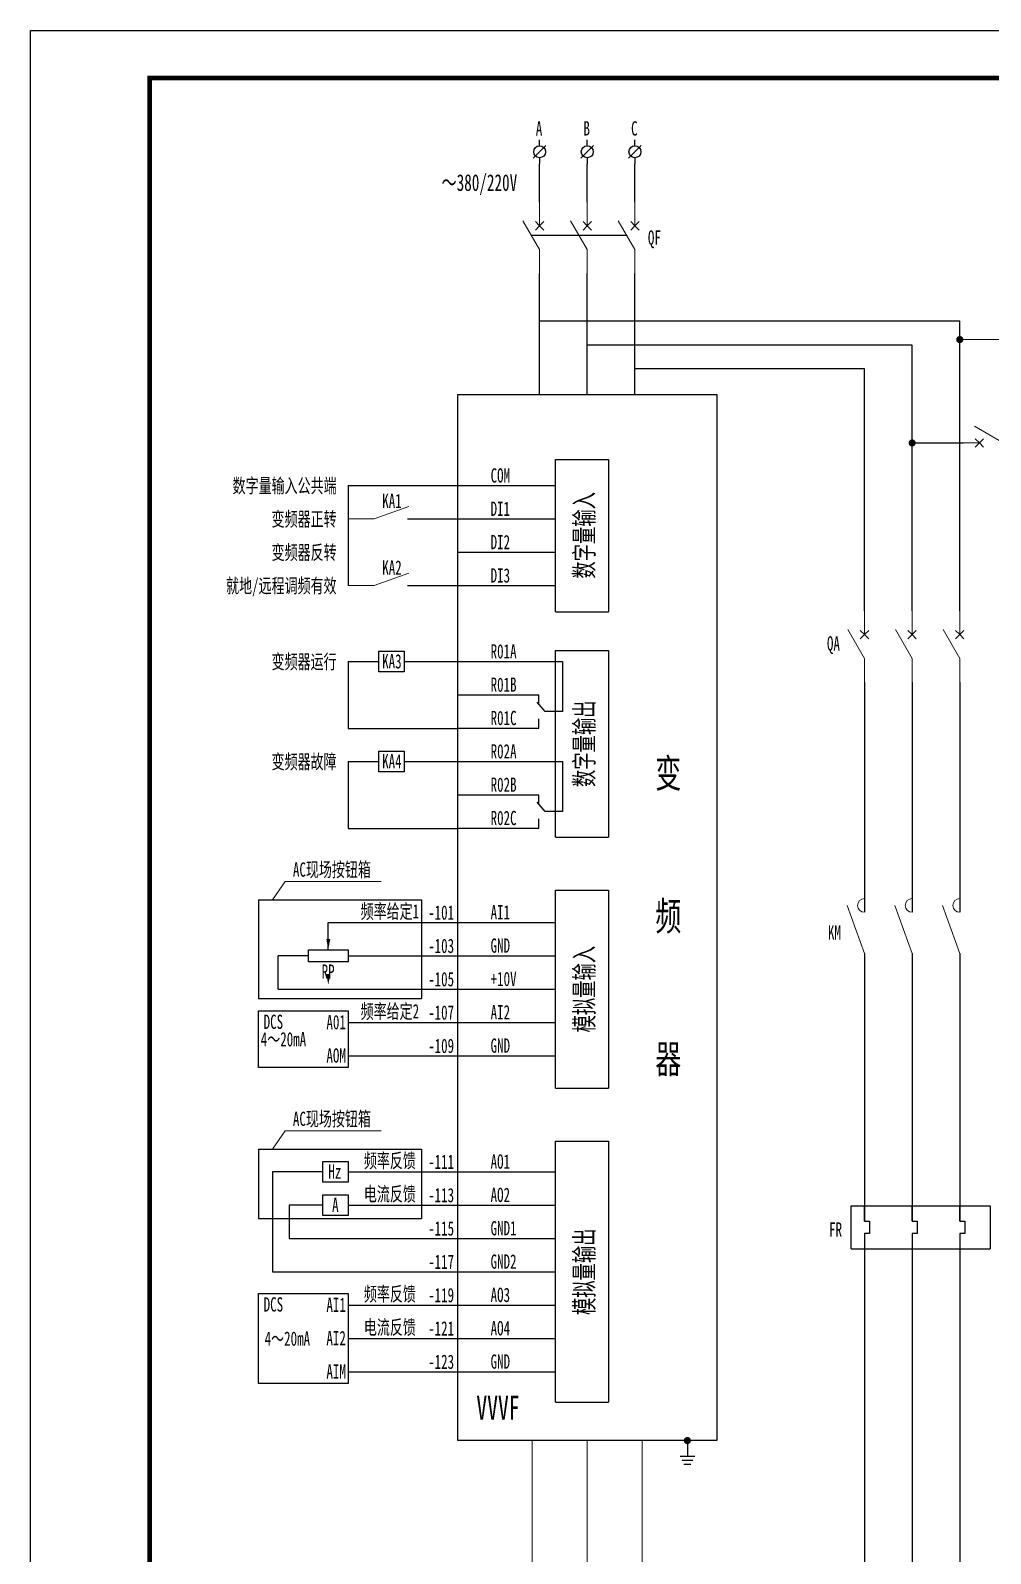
# Model space of a CAD drawing. Header units: millimetres. Extents: x 401220 to 2750366, y -101310 to 943175.
# Drawn here: x 791024 to 811175, y 648035 to 680022 of the extents above; entities that cross this region are included whole.
import ezdxf
from ezdxf.enums import TextEntityAlignment as Align

# ---------------------------------------------------------------- set-up
doc = ezdxf.new("R2010")
doc.units = ezdxf.units.MM
doc.linetypes.add('常规', pattern=[20, 10, 0, 10])
doc.layers.add('1轮廓实线层', color=7, linetype='Continuous', lineweight=18)
doc.layers.add('_0', color=7, linetype='Continuous', lineweight=25)
for name, color, linetype in [('BORDER', 7, 'Continuous'), ('MX', 3, 'Continuous'), ('TEXT', 4, 'Continuous'), ('动力平面导线层', 3, '常规'), ('动力平面设备层', 1, 'Continuous'), ('图框', 7, 'Continuous'), ('标注-照明', 7, 'Continuous'), ('照明平面导线层', 3, 'Continuous'), ('照明平面设备层', 1, 'Continuous')]:
    doc.layers.add(name, color=color, linetype=linetype)
doc.styles.add('标准', font='NSimSun.ttf', dxfattribs={"width": 0.667})

# ---------------------------------------------------------------- blocks, each defined once
blk = doc.blocks.new('*U34')
at = {"layer": '1轮廓实线层'}
for p, q in [((0, 15), (0, 10)), ((0, 5), (-3.5, 11.06)), ((0, 10), (-0.88, 10.88)), ((0, 10), (-0.88, 9.12)), ((0, 10), (0.88, 10.88)), ((0, 10), (0.88, 9.12)), ((0, 5), (0, 0))]:
    blk.add_line(p, q, dxfattribs=at)
blk = doc.blocks.new('SYMB2_M_13')
for p, q in [((0, -1.25), (0, 0)), ((0, -2.5), (-1.33, -3.83)), ((0, -2.5), (1.33, -1.17)), ((0, -3.75), (0, -5))]:
    blk.add_line(p, q)
blk.add_circle((0, -2.5), 1.25)
blk = doc.blocks.new('*U33')
at = {"layer": '1轮廓实线层'}
for p, q in [((0, 15), (0, 10)), ((0, 5), (-3.5, 11.06)), ((0, 10), (-0.88, 10.88)), ((0, 10), (-0.88, 9.12)), ((0, 10), (0.88, 10.88)), ((0, 10), (0.88, 9.12)), ((0, 5), (0, 0))]:
    blk.add_line(p, q, dxfattribs=at)

msp = doc.modelspace()

# ---------------------------------------------------------------- hatches: boundary and pattern name
for points in [[(797315.88399, 660937.99821), (797274.99552, 660714.63584), (797234.10704, 660937.99821)], [(797315.88399, 660202.97399), (797274.99552, 659979.61163), (797234.10704, 660202.97399)]]:
    msp.add_hatch(color=256).paths.add_polyline_path(points)

# ---------------------------------------------------------------- linework, layer by layer
msp.add_line((796226.11554, 659888.18396), (796226.11554, 660588.18396))
at = {"linetype": 'ByBlock'}
for p, q in [((808247.44304, 655339.67946), (811169.82934, 655339.67946)), ((808247.44304, 654434.79581), (808247.44304, 655339.67946)), ((811169.82934, 655339.67946), (811169.82934, 654434.79581)), ((808529.39715, 655015.40186), (808637.20383, 655015.40186)), ((808637.20383, 655015.40186), (808637.20383, 654759.07341)), ((809529.39715, 655015.40186), (809637.20383, 655015.40186)), ((809637.20383, 655015.40186), (809637.20383, 654759.07341)), ((810529.39715, 655015.40186), (810637.20383, 655015.40186)), ((810637.20383, 655015.40186), (810637.20383, 654759.07341)), ((808637.20383, 654759.07341), (808529.39715, 654759.07341)), ((809637.20383, 654759.07341), (809529.39715, 654759.07341)), ((810637.20383, 654759.07341), (810529.39715, 654759.07341)), ((808247.44304, 654434.79581), (811169.82934, 654434.79581))]:
    msp.add_line(p, q, dxfattribs=at)
at = {"color": 7, "linetype": 'ByBlock', "lineweight": 20, "const_width": 75}
for points in [[(810491.91357, 673529.72261, 1), (810566.91357, 673529.72261, 1)], [(809491.89715, 671358.85964, 1), (809566.89715, 671358.85964, 1)], [(804812.41124, 650446.1485, 1), (804812.41124, 650371.1485, 1)]]:
    msp.add_lwpolyline(points, format="xyb", close=True, dxfattribs=at)
msp.add_lwpolyline([(796860.11394, 660460.92686), (796860.11394, 660715.44105), (797689.8771, 660715.44105), (797689.8771, 660460.92686)], close=True)
at = {"layer": '_0', "color": 0, "linetype": 'ByBlock', "ltscale": 500}
msp.add_line((801535.82634, 675722.19215), (803535.82634, 675722.19215), dxfattribs=at)
at = {"layer": '_0', "color": 0, "linetype": 'ByBlock'}
for p, q in [((801710.82634, 672378.43123), (801710.82634, 674919.08326)), ((802710.82634, 672378.43123), (802710.82634, 674919.08326)), ((803710.82634, 672378.43123), (803710.82634, 674919.08326)), ((810529.39715, 667835.54511), (810529.39715, 673913.73286)), ((809529.39715, 667835.54511), (809529.39715, 673413.73286)), ((808529.39715, 667835.54511), (808529.39715, 672913.73286)), ((802047.22919, 671012.07455), (803157.22919, 671012.07455)), ((802047.22919, 667812.1877), (802047.22919, 671012.07455)), ((803157.22919, 671012.07455), (803157.22919, 667812.1877)), ((797689.8771, 670462.13112), (797689.8771, 668362.13112)), ((797689.8771, 670462.13112), (799994.49636, 670462.13112)), ((799994.49636, 670462.13112), (802047.22919, 670462.13112)), ((799994.49636, 669762.13112), (802047.22919, 669762.13112)), ((799994.49636, 669062.13112), (802047.22919, 669062.13112)), ((799994.49636, 668362.13112), (802047.22919, 668362.13112)), ((802047.22919, 667812.1877), (803157.22919, 667812.1877)), ((802047.22919, 667002.09833), (803157.22919, 667002.09833)), ((802047.22919, 663081.75021), (802047.22919, 667002.09833)), ((803157.22919, 667002.09833), (803157.22919, 663081.75021)), ((797689.8771, 666768.37707), (798337.6305, 666768.37707)), ((798869.32304, 666768.37707), (799287.89677, 666768.37707)), ((798869.32304, 666768.37707), (799994.49636, 666768.37707)), ((799994.49636, 666768.37707), (801419.5023, 666768.37707)), ((799994.49636, 666068.37707), (801419.5023, 666068.37707)), ((797689.8771, 665364.2588), (799994.43975, 665364.2588)), ((799994.49636, 665368.37707), (801419.5023, 665368.37707)), ((797689.8771, 664668.37707), (798337.6305, 664668.37707)), ((798869.32304, 664668.37707), (799994.49636, 664668.37707)), ((798869.32304, 664668.37707), (799287.89677, 664668.37707)), ((799994.49636, 664668.37707), (801419.5023, 664668.37707)), ((799994.49636, 663968.37707), (801419.5023, 663968.37707)), ((797689.8771, 663264.2588), (799994.43975, 663264.2588)), ((799994.49636, 663268.37707), (801419.5023, 663268.37707)), ((802047.22919, 663081.75021), (803157.22919, 663081.75021)), ((802047.22919, 661968.99908), (803157.22919, 661968.99908)), ((802047.22919, 657807.36883), (802047.22919, 661968.99908)), ((803157.22919, 661968.99908), (803157.22919, 657807.36883)), ((797274.99552, 661288.18396), (802047.22919, 661288.18396)), ((797689.8771, 660588.18396), (802047.22919, 660588.18396)), ((796226.11554, 659888.18396), (802047.22919, 659888.18396)), ((797689.8771, 659188.18396), (802047.22919, 659188.18396)), ((797689.8771, 658488.18396), (802047.22919, 658488.18396)), ((802047.22919, 657807.36883), (803157.22919, 657807.36883)), ((802047.22919, 656694.6177), (803157.22919, 656694.6177)), ((802047.22919, 651211.521), (802047.22919, 656694.6177)), ((803157.22919, 656694.6177), (803157.22919, 651211.521)), ((797689.8771, 656053.06935), (802047.22919, 656053.06935)), ((797689.8771, 655353.06935), (802047.22919, 655353.06935)), ((796457.16285, 654653.06935), (802047.22919, 654653.06935)), ((796106.65199, 653953.06935), (802047.22919, 653953.06935)), ((797689.8771, 653253.06935), (802047.22919, 653253.06935)), ((797689.8771, 652553.06935), (802047.22919, 652553.06935)), ((797689.8771, 651853.06935), (802047.22919, 651853.06935)), ((802047.22919, 651211.521), (803157.22919, 651211.521)), ((804812.41124, 650408.66492), (804812.41124, 650079.61457))]:
    msp.add_line(p, q, dxfattribs=at)
at = {"layer": '_0', "linetype": 'ByBlock'}
for p, q in [((810529.41357, 673913.73286), (801710.82634, 673913.73286)), ((809529.41357, 673413.73286), (802710.82634, 673413.73286)), ((808529.41357, 672913.73286), (803710.82634, 672913.73286))]:
    msp.add_line(p, q, dxfattribs=at)
at = {"layer": '_0', "color": 6, "linetype": 'ByBlock', "ltscale": 1500}
for p, q in [((795811.37638, 661763.35026), (795811.37638, 659688.69127)), ((795811.37638, 661763.35026), (799230.03988, 661763.35026)), ((799230.03988, 661763.35026), (799230.03988, 659688.69127)), ((795811.37638, 659688.69127), (799230.03988, 659688.69127)), ((795811.37638, 656528.23566), (795811.37638, 655074.25304)), ((795811.37638, 656528.23566), (799230.03988, 656528.23566)), ((799230.03988, 656528.23566), (799230.03988, 655074.25304)), ((795811.37638, 655074.25304), (799230.03988, 655074.25304))]:
    msp.add_line(p, q, dxfattribs=at)
at = {"layer": '_0', "color": 4, "linetype": 'ByBlock', "ltscale": 10}
for p, q in [((795811.37638, 658242.24226), (795811.37638, 659434.12566)), ((795811.37638, 659434.12566), (797689.8771, 659434.12566)), ((797689.8771, 659434.12566), (797689.8771, 658242.24226)), ((797689.8771, 658242.24226), (795811.37638, 658242.24226)), ((795811.37638, 653499.01105), (797689.8771, 653499.01105)), ((795811.37638, 651607.12765), (795811.37638, 653499.01105)), ((797689.8771, 653499.01105), (797689.8771, 651607.12765)), ((797689.8771, 651607.12765), (795811.37638, 651607.12765))]:
    msp.add_line(p, q, dxfattribs=at)
at = {"layer": 'BORDER', "linetype": 'ByBlock'}
for p, q in [((808529.39681, 666335.54511), (808529.39728, 661503.21813)), ((809529.39715, 666335.54511), (809529.39715, 661503.21813)), ((810529.39715, 666335.54511), (810529.39715, 661503.21813)), ((808529.39737, 660637.06893), (808529.39792, 655015.40186)), ((809529.39715, 660637.06893), (809529.39715, 655015.40186)), ((810529.39715, 660637.06893), (810529.39715, 655015.40186)), ((797158.18456, 656053.06935), (796106.65199, 656053.06935)), ((796106.65199, 656053.06935), (796106.65199, 653953.06935)), ((796457.16285, 655353.06935), (796457.16285, 654653.06935)), ((797158.18456, 655353.06935), (796457.16285, 655353.06935)), ((808529.39794, 654759.07341), (808529.3987, 647049.49031)), ((809529.39715, 654759.07341), (809529.39715, 646569.09189)), ((810529.39715, 654759.07341), (810529.39715, 647049.49031))]:
    msp.add_line(p, q, dxfattribs=at)
at = {"layer": 'BORDER'}
for p, q in [((797274.99552, 660715.44105), (797274.99552, 661288.18396)), ((796860.11394, 660588.18396), (796226.11554, 660588.18396))]:
    msp.add_line(p, q, dxfattribs=at)
at = {"layer": 'BORDER', "linetype": 'ByBlock'}
for points in [[(798337.6305, 666983.85382), (798869.32304, 666983.85382), (798869.32304, 666552.90032), (798337.6305, 666552.90032)], [(798337.6305, 664883.85382), (798869.32304, 664883.85382), (798869.32304, 664452.90032), (798337.6305, 664452.90032)], [(797158.18456, 656268.54611), (797689.8771, 656268.54611), (797689.8771, 655837.5926), (797158.18456, 655837.5926)], [(797158.18456, 655568.54611), (797689.8771, 655568.54611), (797689.8771, 655137.5926), (797158.18456, 655137.5926)]]:
    msp.add_lwpolyline(points, close=True, dxfattribs=at)
at = {"layer": 'MX', "color": 7, "linetype": 'ByBlock', "lineweight": 20}
for p, q in [((808529.39715, 660637.06893), (808168.50165, 661647.57633)), ((809529.39714, 660637.06893), (809168.50164, 661647.57633)), ((810529.39714, 660637.06893), (810168.50164, 661647.57633)), ((801555.96074, 650417.52), (801555.96074, 647252.39791)), ((802710.82634, 650408.66492), (802710.82634, 646697.63714)), ((803865.69194, 650408.66492), (803865.69194, 647234.53223))]:
    msp.add_line(p, q, dxfattribs=at)
for centre in [(808529.39715, 661647.57633), (809529.39714, 661647.57633), (810529.39714, 661647.57633)]:
    msp.add_arc(centre, 144.3582, 89.999997225, 269.99999445, dxfattribs=at)
at = {"layer": 'TEXT', "color": 7, "linetype": 'ByBlock', "ltscale": 100}
msp.add_line((799994.49636, 650408.66492), (799994.49636, 672378.43123), dxfattribs=at)
at = {"layer": '动力平面导线层', "color": 0, "linetype": 'ByBlock', "lineweight": -3, "ltscale": 100}
for p, q in [((798939.66095, 669762.13112), (799994.49636, 669762.13112)), ((798939.66095, 668362.13112), (799994.49636, 668362.13112))]:
    msp.add_line(p, q, dxfattribs=at)
at = {"layer": '动力平面导线层', "color": 0, "linetype": 'ByBlock'}
for p, q in [((797689.8771, 666768.37707), (797689.8771, 665364.2588)), ((797689.8771, 664668.37707), (797689.8771, 663264.2588))]:
    msp.add_line(p, q, dxfattribs=at)
at = {"layer": '动力平面设备层', "color": 0, "linetype": 'ByBlock', "lineweight": -3, "ltscale": 100}
for p, q in [((801710.82634, 676419.08326), (801710.82634, 677223.18398)), ((802710.82634, 676419.08326), (802710.82634, 677223.18398)), ((803710.82634, 676419.08326), (803710.82634, 677223.18398)), ((799994.49636, 672378.43123), (805427.15631, 672378.43123)), ((805427.15631, 672378.43123), (805427.15631, 650408.66492)), ((801419.5023, 666768.37707), (802188.1321, 666768.37707)), ((802188.1321, 666768.37707), (802188.1321, 665718.37707)), ((801419.5023, 666068.37707), (801691.08218, 666068.37707)), ((801691.08218, 665874.59024), (801691.08218, 666068.37707)), ((801829.52198, 665718.37707), (801655.76742, 665914.22145)), ((802188.1321, 665718.37707), (801829.52198, 665718.37707)), ((801419.5023, 665368.37707), (801691.08218, 665368.37707)), ((801691.08218, 665368.37707), (801691.08218, 665562.1639)), ((801419.5023, 664668.37707), (802188.1321, 664668.37707)), ((802188.1321, 664668.37707), (802188.1321, 663618.37707)), ((801419.5023, 663968.37707), (801691.08218, 663968.37707)), ((801829.52198, 663618.37707), (801655.76742, 663814.22145)), ((801691.08218, 663774.59024), (801691.08218, 663968.37707)), ((801691.08218, 663268.37707), (801691.08218, 663462.1639)), ((802188.1321, 663618.37707), (801829.52198, 663618.37707)), ((801419.5023, 663268.37707), (801691.08218, 663268.37707)), ((808529.39715, 655015.40186), (808529.39715, 655339.67946)), ((809529.39715, 655015.40186), (809529.39715, 655339.67946)), ((810529.39715, 655015.40186), (810529.39715, 655339.67946)), ((808529.39715, 654759.07341), (808529.39715, 654434.79581)), ((809529.39715, 654759.07341), (809529.39715, 654434.79581)), ((810529.39715, 654759.07341), (810529.39715, 654434.79581)), ((805427.15631, 650408.66492), (799994.49636, 650408.66492)), ((804657.63964, 650079.61457), (804967.18283, 650079.61457)), ((804699.34953, 649995.4001), (804925.47294, 649995.4001)), ((804741.05943, 649911.18562), (804883.76305, 649911.18562))]:
    msp.add_line(p, q, dxfattribs=at)
at = {"layer": '图框', "linetype": 'Continuous', "lineweight": 100, "const_width": 100}
msp.add_lwpolyline([(793524.24205, 639021.73148), (849424.24205, 639021.73148), (849424.24205, 679021.73148), (793524.24205, 679021.73148)], close=True, dxfattribs=at)
at = {"layer": '标注-照明', "linetype": 'ByBlock', "lineweight": 25, "ltscale": 100}
msp.add_line((809529.39715, 671358.85964), (810608.48777, 671358.85964), dxfattribs=at)
at = {"layer": '照明平面导线层', "color": 0, "linetype": 'ByBlock', "lineweight": 20}
for p, q in [((810529.41357, 673529.72261), (811687.57839, 673529.72261)), ((798237.9197, 669762.13112), (798969.03383, 670023.56319)), ((797689.8771, 669762.13112), (798237.9197, 669762.13112)), ((798237.9197, 668362.13112), (798969.03383, 668623.56319)), ((797689.8771, 668362.13112), (798237.9197, 668362.13112))]:
    msp.add_line(p, q, dxfattribs=at)
at = {"layer": '照明平面导线层', "color": 6, "linetype": 'ByBlock', "lineweight": 20}
for p, q in [((796367.71924, 662148.69347), (796102.83898, 661763.35026)), ((796365.13523, 662148.69347), (798383.77381, 662148.69347)), ((796367.71924, 656913.57887), (796102.83898, 656528.23566)), ((796365.13523, 656913.57887), (798383.77381, 656913.57887))]:
    msp.add_line(p, q, dxfattribs=at)
at = {"layer": '照明平面设备层', "color": 0, "lineweight": -3, "ltscale": 100}
msp.add_lwpolyline([(791024.24205, 680021.73148), (850424.24205, 680021.73148), (850424.24205, 638021.73148), (791024.24205, 638021.73148)], close=True, dxfattribs=at)

# ---------------------------------------------------------------- block references
at = {"layer": '_0', "color": 7, "linetype": 'ByBlock', "xscale": 100, "yscale": 100, "zscale": 100, "rotation": 180}
for p in [(801710.82634, 677223.18398), (802710.82634, 677223.18398), (803710.82634, 677223.18398)]:
    msp.add_blockref('SYMB2_M_13', p, dxfattribs=at)
at = {"layer": '_0', "color": 3, "linetype": 'ByBlock', "xscale": 100, "yscale": 100, "zscale": 100}
for p in [(801710.82634, 674919.08326), (802710.82634, 674919.08326), (803710.82634, 674919.08326), (808529.39715, 666335.54511), (809529.39715, 666335.54511), (810529.39715, 666335.54511)]:
    msp.add_blockref('*U34', p, dxfattribs=at)
at = {"layer": '_0', "color": 3, "linetype": 'ByBlock', "xscale": -100, "yscale": 100, "zscale": 100, "rotation": 90}
msp.add_blockref('*U33', (811942.63338, 671358.85964), dxfattribs=at)

# ---------------------------------------------------------------- texts
at = {"layer": 'TEXT', "color": 7, "linetype": 'ByBlock', "ltscale": 100, "style": '标准', "width": 0.667}
for s, height, p in [('A', 300, (801698.49152, 677815.55771)), ('B', 300, (802698.49152, 677815.55771)), ('C', 300, (803698.49152, 677815.55771)), ('～380/220V', 350, (800445.85644, 676652.04573)), ('QF', 300, (804119.7584, 675522.33918)), ('KA1', 300, (798611.64916, 669991.38213)), ('KA2', 300, (798611.64916, 668591.38213)), ('QA', 300, (807877.90738, 666999.05418)), ('KA3', 300, (798609.66245, 666623.60341)), ('KA4', 300, (798609.66245, 664523.60341)), ('变', 600, (804410.37917, 664122.49309)), ('频', 600, (804410.37917, 661122.49309)), ('频率给定1', 300, (798567.3769, 661372.72298)), ('KM', 300, (807898.23788, 660930.5437)), ('频率给定2', 300, (798567.3769, 659272.72298)), ('器', 600, (804410.37917, 658122.49309)), ('频率反馈', 300, (798567.3769, 656137.60837)), ('电流反馈', 300, (798567.3769, 655437.60837)), ('FR', 300, (807922.60237, 654690.83161)), ('频率反馈', 300, (798567.3769, 653337.60837)), ('电流反馈', 300, (798567.3769, 652637.60837))]:
    msp.add_text(s, height=height, dxfattribs=at).set_placement(p, align=Align.CENTER)
for s, p in [('COM', (800682.20456, 670526.71649)), ('DI1', (800682.20456, 669826.71649)), ('DI2', (800682.20456, 669126.71649)), ('DI3', (800682.20456, 668426.71649)), ('R01A', (800682.20456, 666832.96243)), ('R01B', (800682.20456, 666132.96243)), ('R01C', (800682.20456, 665432.96243)), ('R02A', (800682.20456, 664732.96243)), ('R02B', (800682.20456, 664032.96243)), ('R02C', (800682.20456, 663332.96243)), ('AI1', (800682.20456, 661352.76932)), ('GND', (800682.20456, 660652.76932)), ('+10V', (800682.20456, 659952.76932)), ('AI2', (800682.20456, 659252.76932)), ('GND', (800682.20456, 658552.76932)), ('AO1', (800682.20456, 656117.65472)), ('Hz', (797276.02506, 655908.29569)), ('AO2', (800682.20456, 655417.65472)), ('A', (797355.27395, 655208.29569)), ('GND1', (800682.20456, 654717.65472)), ('GND2', (800682.20456, 654017.65472)), ('AO3', (800682.20456, 653317.65472)), ('AO4', (800682.20456, 652617.65472)), ('GND', (800682.20456, 651917.65472))]:
    msp.add_text(s, height=300, dxfattribs=at).set_placement(p)
for s, p in [('数字量输入公共端', (797449.0806, 670310.3657)), ('变频器正转', (797449.0806, 669610.3657)), ('变频器反转', (797449.0806, 668910.3657)), ('就地/远程调频有效', (797449.0806, 668210.3657)), ('变频器运行', (797449.0806, 666616.61164)), ('变频器故障', (797449.0806, 664516.61164)), ('A01', (797644.30954, 659044.87084)), ('AOM', (797644.30954, 658344.87084)), ('AI1', (797644.30954, 653109.75623)), ('AI2', (797644.30954, 652409.75623)), ('AIM', (797644.30954, 651709.75623))]:
    msp.add_text(s, height=300, dxfattribs=at).set_placement(p, align=Align.RIGHT)
at = {"layer": 'TEXT', "color": 0, "linetype": 'ByBlock', "ltscale": 100, "style": '标准', "width": 0.667}
for s, p in [('数字量输入', (802845.52869, 669418.0998)), ('数字量输出', (802845.52869, 665041.92427)), ('模拟量输入', (802845.52869, 659888.18396)), ('模拟量输出', (802845.52869, 653953.06935))]:
    msp.add_text(s, height=400, rotation=90, dxfattribs=at).set_placement(p, align=Align.CENTER)
at = {"layer": 'TEXT', "color": 6, "linetype": 'ByBlock', "ltscale": 100, "style": '标准', "width": 0.667}
for p in [(797351.24886, 662250.14849), (797351.24886, 657015.03389)]:
    msp.add_text('AC现场按钮箱', height=300, dxfattribs=at).set_placement(p, align=Align.CENTER)
at = {"layer": 'TEXT', "color": 2, "linetype": 'ByBlock', "ltscale": 100, "style": '标准', "width": 0.667}
for s, p in [('-101', (799915.46065, 661347.61765)), ('-103', (799915.46065, 660647.61765)), ('-105', (799915.46065, 659947.61765)), ('-107', (799915.46065, 659247.61765)), ('-109', (799915.46065, 658547.61765)), ('-111', (799915.46065, 656112.50305)), ('-113', (799915.46065, 655412.50305)), ('-115', (799915.46065, 654712.50305)), ('-117', (799915.46065, 654012.50305)), ('-119', (799915.46065, 653312.50305)), ('-121', (799915.46065, 652612.50305)), ('-123', (799915.46065, 651912.50305))]:
    msp.add_text(s, height=300, dxfattribs=at).set_placement(p, align=Align.RIGHT)
at = {"layer": 'TEXT', "color": 7, "ltscale": 100, "style": '标准', "width": 0.667}
msp.add_text('RP', height=300, dxfattribs=at).set_placement((797135.04488, 660106.24795))
at = {"layer": 'TEXT', "color": 4, "linetype": 'ByBlock', "ltscale": 100, "style": '标准', "width": 0.667}
for p in [(795918.8372, 659052.30748), (795918.8372, 653117.19288)]:
    msp.add_text('DCS', height=300, dxfattribs=at).set_placement(p)
at = {"layer": 'TEXT', "color": 7, "linetype": 'ByBlock', "ltscale": 100, "style": '标准', "width": 0.667}
for p in [(796334.14447, 658832.97058), (796415.89381, 652546.59778)]:
    msp.add_text('4～20mA', height=300, dxfattribs=at).set_placement(p, align=Align.MIDDLE)
at = {"layer": 'TEXT', "color": 0, "linetype": 'ByBlock', "ltscale": 100, "style": '标准', "width": 0.667}
msp.add_text('VVVF', height=500, dxfattribs=at).set_placement((800382.95995, 650848.16492))

doc.saveas('drawing.dxf')
